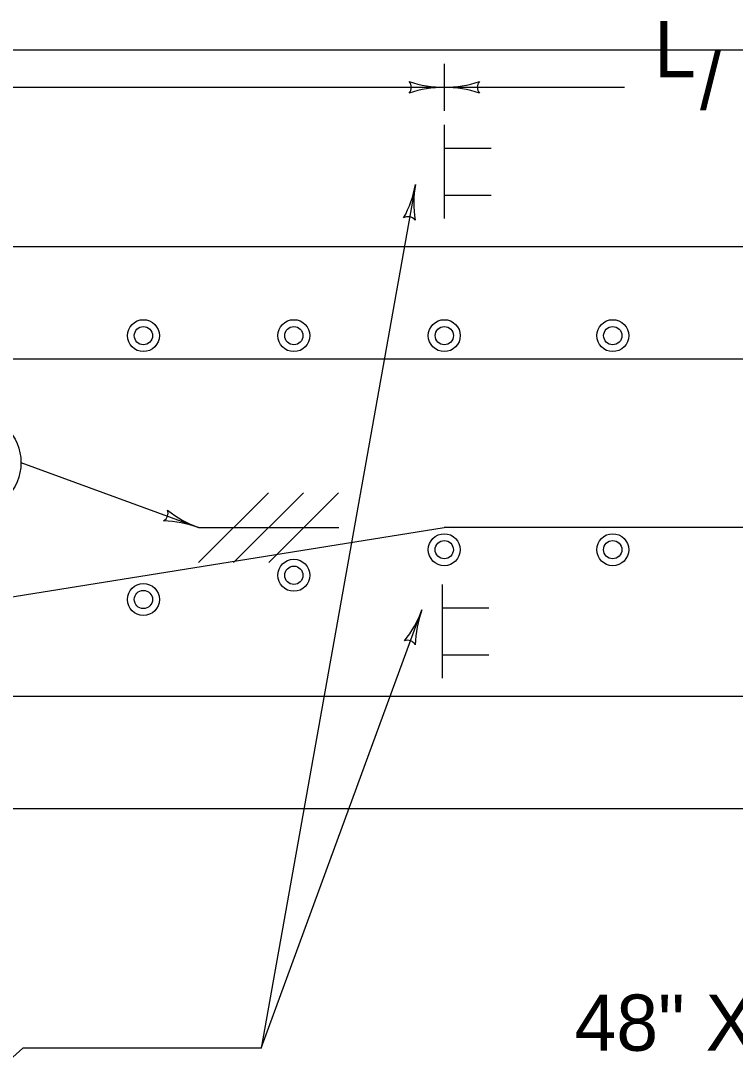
# Model space of a CAD drawing. Extents: x 999.6 to 1053.4, y 999.6 to 1022.5.
# Drawn here: x 1023.169 to 1025.712, y 1012.201 to 1015.934 of the extents above; entities that cross this region are included whole.
import ezdxf

# ---------------------------------------------------------------- set-up
doc = ezdxf.new("R2010")
doc.units = 0
doc.layers.add('Level 1', color=7, linetype='Continuous')

msp = doc.modelspace()

# ---------------------------------------------------------------- linework, layer by layer
at = {"layer": 'Level 1'}
for p, q in [((1007.25, 1015.8316), (1029.4498, 1015.8316)), ((1024.6763, 1015.7816), (1024.6763, 1015.6149)), ((1022.8479, 1015.6982), (1024.6763, 1015.6982)), ((1024.6763, 1015.6982), (1025.318, 1015.6982)), ((1024.6763, 1015.5649), (1024.6763, 1015.2316)), ((1024.6763, 1015.4816), (1024.843, 1015.4816)), ((1024.6763, 1015.3149), (1024.843, 1015.3149)), ((1007.25, 1015.1316), (1028.2417, 1015.1316)), ((1007.25, 1014.7316), (1026.5603, 1014.7316)), ((1023.801, 1014.0066), (1024.0497, 1014.2552)), ((1023.926, 1014.0066), (1024.1747, 1014.2552)), ((1024.051, 1014.0066), (1024.2997, 1014.2552)), ((1020.9263, 1013.5316), (1024.6763, 1014.1316)), ((1023.801, 1014.1316), (1024.301, 1014.1316)), ((1023.801, 1014.1316), (1024.301, 1014.1316)), ((1026.5654, 1014.1316), (1024.6763, 1014.1316)), ((1024.6681, 1013.9287), (1024.6681, 1013.5954)), ((1024.0236, 1012.2783), (1024.5968, 1013.8384)), ((1024.6681, 1013.8454), (1024.8348, 1013.8454)), ((1024.6681, 1013.6787), (1024.8348, 1013.6787)), ((1007.25, 1013.5316), (1026.5513, 1013.5316)), ((1007.25, 1013.1316), (1035.25, 1013.1316))]:
    msp.add_line(p, q, dxfattribs=at)
for points in [[(1024.5738, 1015.3526), (1024.0236, 1012.2783), (1023.1753, 1012.2783), (1022.4874, 1011.6589)], [(1023.1688, 1014.3624), (1023.801, 1014.1316)]]:
    msp.add_lwpolyline(points, dxfattribs=at)
for centre, radius in [((1023.6048, 1014.8144), 0.0569), ((1023.6048, 1014.8144), 0.0325), ((1024.1405, 1014.8144), 0.0569), ((1024.1405, 1014.8144), 0.0325), ((1024.6762, 1014.8144), 0.0569), ((1024.6762, 1014.8144), 0.0325), ((1025.2762, 1014.8144), 0.0569), ((1025.2762, 1014.8144), 0.0325), ((1022.9938, 1014.3624), 0.175), ((1024.6761, 1014.0526), 0.0569), ((1025.2761, 1014.0526), 0.0569), ((1024.6761, 1014.0526), 0.0325), ((1025.2761, 1014.0526), 0.0325), ((1024.1405, 1013.9616), 0.0569), ((1024.1405, 1013.9616), 0.0325), ((1023.6048, 1013.8755), 0.0569), ((1023.6048, 1013.8755), 0.0325)]:
    msp.add_circle(centre, radius, dxfattribs=at)
for centre, radius, start, end in [((1024.5278, 1015.6983), 0.0313, 318.7746, 40.8913), ((1024.6763, 1015.3076), 0.3906, 90, 108.6688), ((1024.6763, 1016.0889), 0.3906, 251.3472, 269.9939), ((1024.6763, 1016.0889), 0.3906, 269.9878, 270), ((1024.6763, 1016.0889), 0.3906, 270, 288.6688), ((1024.6763, 1015.3076), 0.3906, 89.9878, 90), ((1024.6763, 1015.3076), 0.3906, 71.3472, 89.9939), ((1024.8249, 1015.6982), 0.0313, 138.7746, 220.8913), ((1024.1892, 1015.4214), 0.3906, 331.2009, 349.8477), ((1024.9583, 1015.2838), 0.3906, 169.8538, 188.5226), ((1024.9583, 1015.2838), 0.3906, 169.8416, 169.8538), ((1024.5475, 1015.2064), 0.0313, 38.6284, 120.7451), ((1023.6615, 1014.1825), 0.0312, 298.7176, 20.8342), ((1023.935, 1014.4985), 0.3906, 231.2901, 249.9368), ((1023.667, 1013.7646), 0.3906, 69.943, 88.6117), ((1023.667, 1013.7646), 0.3906, 69.9307, 69.943), ((1024.2301, 1013.9731), 0.3906, 321.1741, 339.8208), ((1024.9634, 1013.7037), 0.3906, 159.8269, 178.4957), ((1024.9634, 1013.7037), 0.3906, 159.8147, 159.8269), ((1024.5455, 1013.699), 0.0313, 28.6015, 110.7182)]:
    msp.add_arc(centre, radius, start, end, dxfattribs=at)

# ---------------------------------------------------------------- texts
for s, p in [('L', (1025.4236, 1015.7343)), ('/', (1025.587, 1015.6195)), ('48" X 30"', (1025.1401, 1012.2694))]:
    msp.add_text(s, height=0.2, dxfattribs=at).set_placement(p)

doc.saveas('drawing.dxf')
